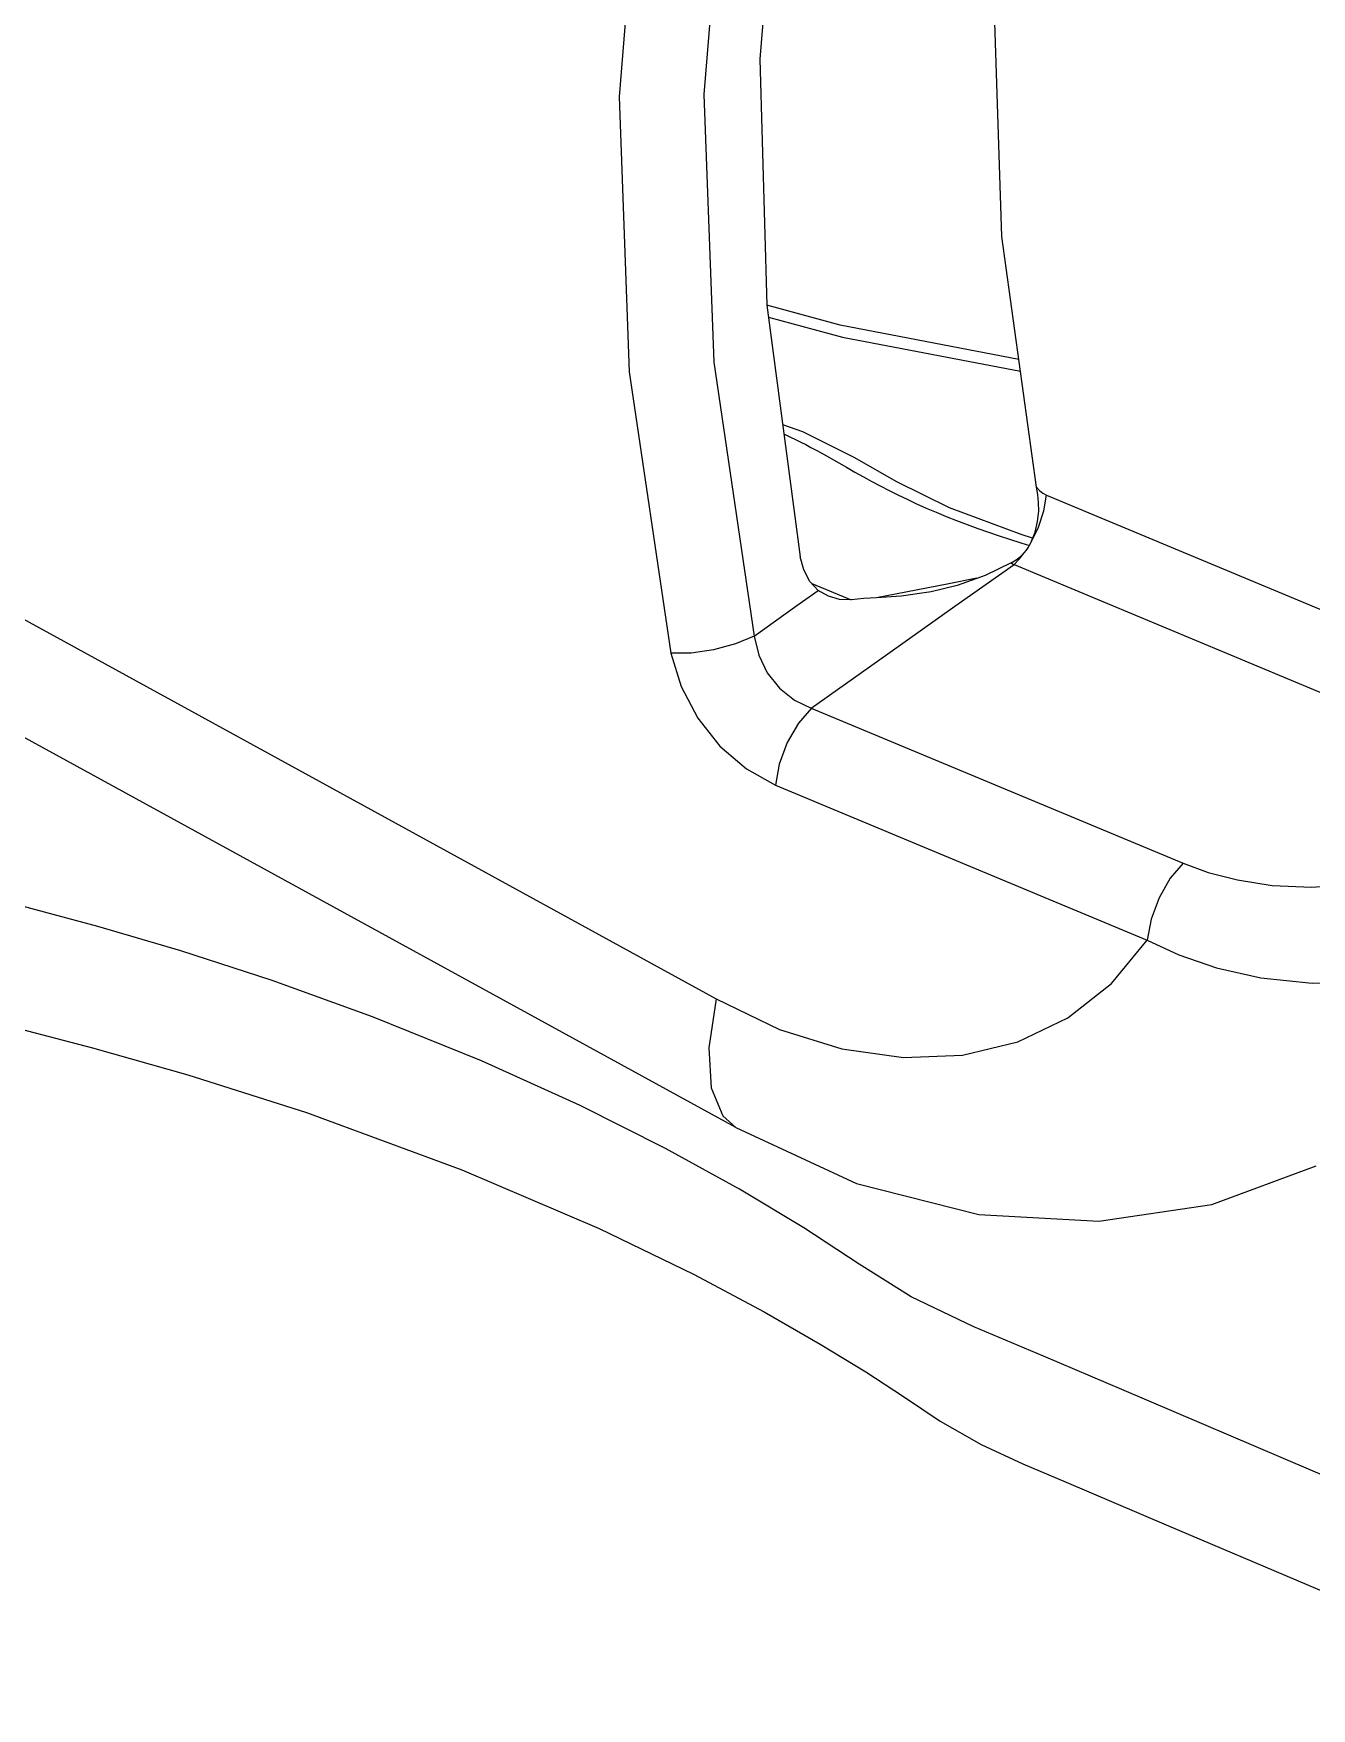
# Model space of a CAD drawing. Header units: millimetres. Extents: x 4697 to 5264, y 321 to 714.
# Drawn here: x 4883.69 to 4894.3, y 350.3 to 364.2 of the extents above; entities that cross this region are included whole.
import ezdxf

# ---------------------------------------------------------------- set-up
doc = ezdxf.new("R2010")
doc.units = ezdxf.units.MM

# ---------------------------------------------------------------- blocks, each defined once
blk = doc.blocks.new('A$C41F52299')
at = {"color": 7, "linetype": 'Continuous'}
for p, q in [((171.104, 40.018), (179.178, 36.648)), ((170.897, 39.37), (170.725, 39.423)), ((170.719, 39.299), (170.848, 39.259)), ((170.833, 39.231), (170.851, 39.264)), ((170.851, 39.264), (170.869, 39.298)), ((169.725, 38.342), (170.616, 38.973)), ((170.616, 38.973), (170.694, 39.053)), ((170.616, 38.973), (178.69, 35.603)), ((170.694, 39.053), (170.77, 39.147)), ((170.713, 39.091), (170.77, 39.147)), ((167.566, 38.687), (168.158, 38.44)), ((169.606, 38.677), (168.539, 38.469)), ((170.057, 38.764), (169.606, 38.677)), ((167.815, 38.492), (167.662, 38.582)), ((168.71, 37.623), (169.725, 38.342)), ((166.42, 30.479), (152.813, 37.933)), ((167.558, 36.806), (168.71, 37.623)), ((167.558, 36.806), (173.168, 34.465)), ((167.017, 35.644), (172.626, 33.303))]:
    blk.add_line(p, q, dxfattribs=at)
for points in [[(82.42, 67.359), (96.457, 63.293), (110.505, 58.507), (124.526, 53.014), (138.491, 46.825), (152.369, 39.955), (166.123, 32.42)], [(167.035, 57.219), (165.78, 53.758), (164.983, 50.007), (164.659, 46.027), (164.811, 41.88), (165.438, 37.633)], [(168.252, 56.954), (167.03, 53.584), (166.255, 49.934), (165.939, 46.061), (166.087, 42.025), (166.698, 37.891)], [(168.824, 56.687), (167.759, 53.545), (167.075, 50.163), (166.784, 46.593), (166.889, 42.882), (167.389, 39.086)], [(170.957, 40.138), (170.43, 43.919), (170.309, 47.614), (170.599, 51.165), (171.294, 54.52), (171.841, 56.08)], [(155.504, 31.997), (156.717, 31.682), (158.154, 31.274), (159.941, 30.705), (162.287, 29.843), (164.356, 28.958), (165.781, 28.267), (166.849, 27.698), (167.692, 27.213), (168.38, 26.792), (168.949, 26.42), (169.502, 26.052), (170.119, 25.699), (170.747, 25.408), (171.4, 25.13), (172.124, 24.823), (172.948, 24.472), (175.031, 23.586)], [(172.241, 26.526), (171.062, 27.028), (170.009, 27.475), (169.066, 27.927), (168.279, 28.42), (167.445, 28.966), (166.476, 29.547), (165.361, 30.163), (164.072, 30.81), (162.582, 31.485), (160.941, 32.148), (159.424, 32.695), (158.048, 33.142), (156.797, 33.511), (155.655, 33.816)], [(170.688, 42.066), (167.995, 42.58), (166.889, 42.882)], [(166.912, 42.705), (168.03, 42.4), (170.713, 41.888)], [(170.725, 39.423), (169.642, 39.829), (168.85, 40.221), (168.203, 40.586), (167.43, 40.972), (167.126, 41.08)], [(167.145, 40.938), (167.162, 40.931), (167.242, 40.894), (167.32, 40.857), (167.398, 40.819), (167.474, 40.78), (167.551, 40.739), (167.629, 40.697), (167.706, 40.654), (167.787, 40.609)], [(167.787, 40.609), (167.973, 40.504), (168.087, 40.439), (168.215, 40.367), (168.343, 40.295), (168.471, 40.225), (168.599, 40.157), (168.73, 40.089), (168.865, 40.022), (169.004, 39.955), (169.146, 39.888), (169.292, 39.823), (169.442, 39.759), (169.594, 39.696), (169.75, 39.635), (169.908, 39.575), (170.069, 39.516), (170.232, 39.459), (170.392, 39.405), (170.55, 39.354), (170.719, 39.299)], [(170.869, 39.298), (170.983, 39.533), (171.064, 39.78), (171.104, 40.018)], [(170.988, 39.774), (170.987, 39.908), (170.975, 40.028), (170.957, 40.138)], [(170.957, 40.138), (171, 40.089), (171.049, 40.048), (171.104, 40.018)], [(170.868, 39.297), (170.934, 39.462), (170.972, 39.623), (170.988, 39.774)], [(170.77, 39.147), (170.803, 39.187), (170.833, 39.231)], [(167.662, 38.582), (167.538, 38.717), (167.445, 38.889), (167.389, 39.086)], [(170.574, 38.996), (170.179, 38.807), (169.757, 38.657), (169.365, 38.561)], [(170.574, 38.996), (170.647, 39.04), (170.713, 39.091)], [(170.574, 38.996), (170.595, 38.984), (170.616, 38.973)], [(166.698, 37.891), (167.342, 38.352), (167.662, 38.582)], [(168.158, 38.44), (167.982, 38.445), (167.815, 38.492)], [(168.539, 38.469), (168.351, 38.457), (168.158, 38.44)], [(169.365, 38.561), (168.916, 38.496), (168.539, 38.469)], [(166.697, 37.891), (166.416, 37.773), (166.085, 37.685), (165.746, 37.636), (165.438, 37.633)], [(166.698, 37.891), (166.765, 37.604), (166.894, 37.337), (167.076, 37.108), (167.302, 36.927), (167.558, 36.806)], [(165.438, 37.633), (165.593, 37.13), (165.846, 36.653), (166.18, 36.232), (166.578, 35.888), (167.017, 35.644)], [(167.559, 36.806), (167.364, 36.579), (167.196, 36.286), (167.075, 35.961), (167.017, 35.644)], [(173.168, 34.465), (173.543, 34.328), (173.988, 34.213), (174.51, 34.132), (175.107, 34.104), (175.763, 34.15), (176.422, 34.284), (177.015, 34.499), (177.513, 34.779)], [(173.168, 34.465), (172.973, 34.238), (172.805, 33.945), (172.684, 33.62), (172.626, 33.303)], [(172.626, 33.303), (173.101, 33.082), (173.669, 32.887), (174.341, 32.736), (175.114, 32.655), (175.968, 32.673), (176.829, 32.812), (177.604, 33.065), (178.261, 33.414)], [(166.123, 32.42), (167.077, 31.958), (168.02, 31.665), (168.947, 31.535), (169.839, 31.571), (170.672, 31.773), (171.426, 32.136), (172.084, 32.651), (172.626, 33.303)], [(166.123, 32.42), (166.012, 31.681), (166.047, 31.08), (166.225, 30.653), (166.42, 30.479)], [(166.42, 30.479), (168.238, 29.636), (170.085, 29.165), (171.894, 29.065), (173.602, 29.318), (175.176, 29.903)], [(183.546, 21.715), (176.761, 24.603), (175.094, 25.312), (172.241, 26.526)], [(175.031, 23.586), (176.418, 22.996), (178.218, 22.229)]]:
    blk.add_lwpolyline(points, dxfattribs=at)

msp = doc.modelspace()

# ---------------------------------------------------------------- block references
at = {"xscale": 0.55, "yscale": 0.55, "zscale": 0.55}
msp.add_blockref('A$C41F52299', (4797.989, 338.359), dxfattribs=at)

doc.saveas('drawing.dxf')
